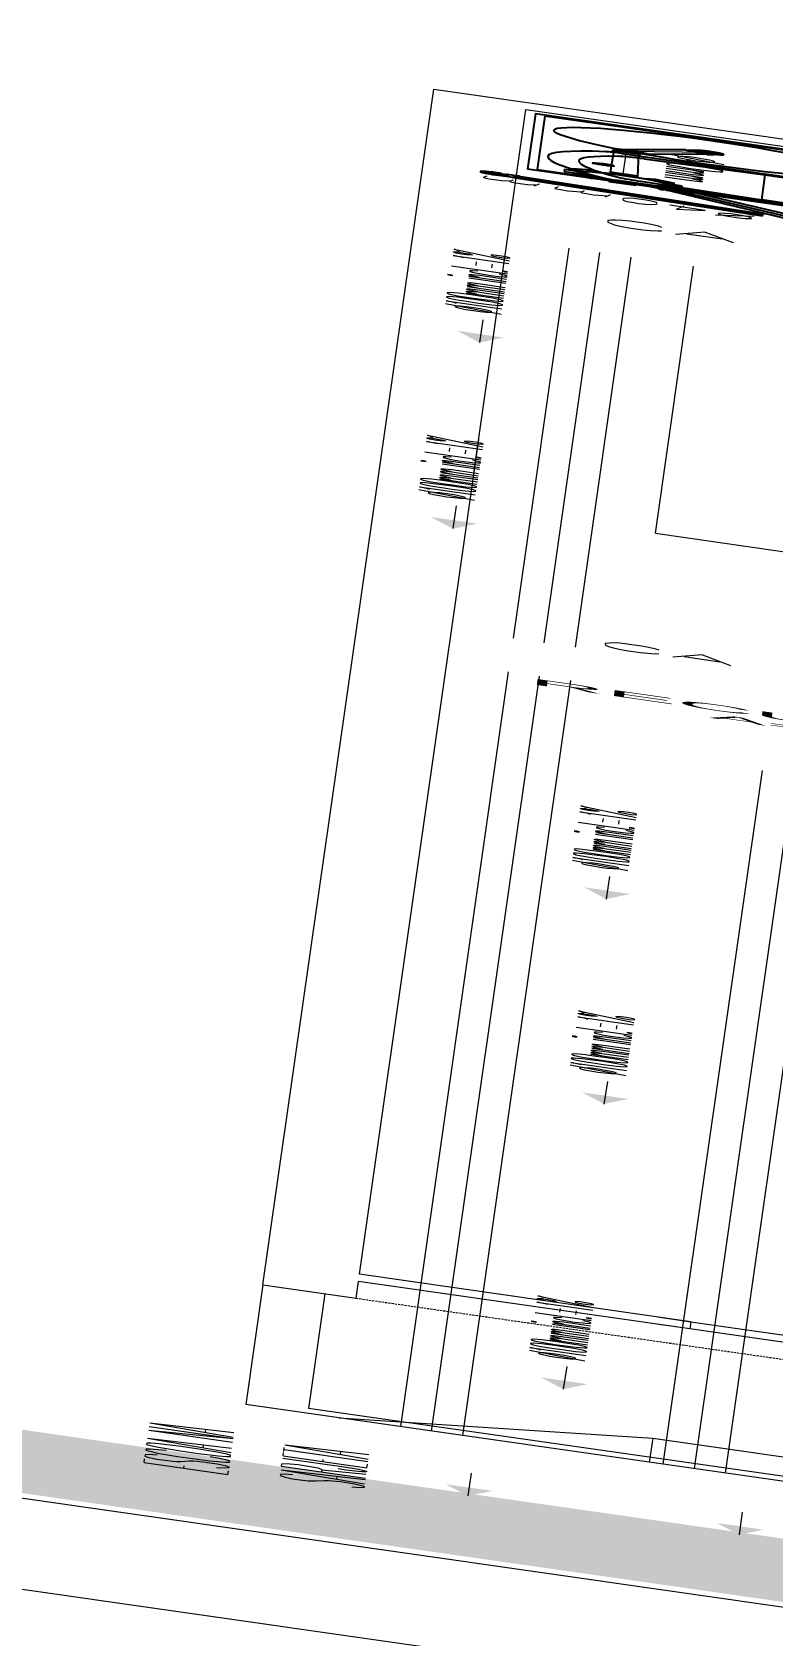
# Model space of a CAD drawing. Header units: millimetres. Extents: x -361192058 to 101130107379, y -14071650034 to 19218552450.
# Drawn here: x -135961.3 to -135891.1, y 43080 to 43231.8 of the extents above; entities that cross this region are included whole.
import ezdxf
from ezdxf.enums import TextEntityAlignment as Align

# ---------------------------------------------------------------- set-up
doc = ezdxf.new("R2010")
doc.units = ezdxf.units.MM
doc.header["$LTSCALE"] = 0.5
doc.linetypes.add('CENTER2', pattern=[28.575, 19.05, -3.175, 3.175, -3.175])
doc.linetypes.add('HIDDEN2', pattern=[0.1875, 0.125, -0.0625])
for name, color, linetype in [('02', 2, 'Continuous'), ('08', 8, 'Continuous'), ('CONEXAO_ESGOTO', 7, 'Continuous'), ('ESQUADRIAS', 3, 'Continuous'), ('parede', 2, 'Continuous'), ('PISO', 8, 'Continuous'), ('SIMBOLOS_SANITÁRIO', 4, 'Continuous'), ('TEXTO2', 3, 'Continuous'), ('TUBULAÇÃO_ESGOTO', 6, 'Continuous'), ('TXT_0', 7, 'Continuous')]:
    doc.layers.add(name, color=color, linetype=linetype)
doc.styles.add('ROMANS', font='romans', dxfattribs={"height": 0.1})
doc.styles.add('SANSSERIF', font='sas_____.pfb', dxfattribs={"height": 1})
doc.styles.get("Standard").update_dxf_attribs({"font": 'txt.shx', "height": 0.12})

# ---------------------------------------------------------------- blocks, each defined once
blk = doc.blocks.new('APROVADO QUADRA 21.2 MBVII')
for p, q in [((4505.2654, 2448.0944), (4505.2669, 2448.1075)), ((4505.2669, 2448.1075), (4505.2682, 2448.1091)), ((4505.3093, 2448.1028), (4505.2669, 2448.1075)), ((4505.2691, 2448.1169), (4505.2682, 2448.1091)), ((4505.2682, 2448.1091), (4505.3083, 2448.1046)), ((4505.2701, 2448.1264), (4505.2691, 2448.1169)), ((4505.3092, 2448.1125), (4505.3083, 2448.1046)), ((4505.3093, 2448.1028), (4505.3083, 2448.1046)), ((4505.2638, 2448.0886), (4505.2642, 2448.0925)), ((4505.2638, 2448.0886), (4505.3082, 2448.0837)), ((4505.2642, 2448.0925), (4505.2654, 2448.0944)), ((4505.2642, 2448.0925), (4505.3086, 2448.0876)), ((4505.2654, 2448.0944), (4505.3079, 2448.0897)), ((4505.3079, 2448.0897), (4505.3093, 2448.1028)), ((4505.3088, 2448.0875), (4505.308, 2448.0898)), ((4505.3083, 2448.0836), (4505.3088, 2448.0875)), ((4505.5104, 2448.0019), (4505.4792, 2447.9708)), ((4505.5104, 2448.0019), (4505.5274, 2447.9849)), ((4505.5397, 2448.0141), (4505.5397, 2447.99)), ((4505.5838, 2448.0141), (4505.5397, 2448.0141)), ((4505.5838, 2448.0141), (4505.5838, 2447.99)), ((4505.6131, 2448.0019), (4505.5961, 2447.9849)), ((4505.6443, 2447.9707), (4505.6131, 2448.0019)), ((4505.4792, 2447.9708), (4505.4962, 2447.9538)), ((4505.6443, 2447.9707), (4505.6269, 2447.9548)), ((4505.4671, 2447.9415), (4505.4911, 2447.9415)), ((4505.4671, 2447.9415), (4505.4671, 2447.8974)), ((4505.6564, 2447.9414), (4505.6324, 2447.9414)), ((4505.6564, 2447.8973), (4505.6564, 2447.9414)), ((4506.1097, 2447.8978), (4506.1098, 2447.9425)), ((4506.1098, 2447.9425), (4506.1137, 2447.9425)), ((4506.1137, 2447.9425), (4506.1136, 2447.8978)), ((4506.1137, 2447.9425), (4506.1151, 2447.9415)), ((4506.1151, 2447.9415), (4506.115, 2447.8988)), ((4506.1151, 2447.9415), (4506.1279, 2447.9415)), ((4506.1279, 2447.9415), (4506.1278, 2447.8988)), ((4506.1278, 2447.8988), (4506.1581, 2447.929)), ((4506.1279, 2447.9415), (4506.129, 2447.9403)), ((4506.129, 2447.9016), (4506.129, 2447.9403)), ((4506.1564, 2447.929), (4506.129, 2447.9016)), ((4506.1581, 2447.929), (4506.1564, 2447.929)), ((4506.1668, 2447.9202), (4506.1581, 2447.929)), ((4506.1136, 2447.8978), (4506.115, 2447.8988)), ((4506.115, 2447.8988), (4506.1278, 2447.8988)), ((4506.129, 2447.9016), (4506.1278, 2447.8988)), ((4506.1366, 2447.89), (4506.1278, 2447.8988)), ((4506.1366, 2447.89), (4506.1668, 2447.9202)), ((4506.1371, 2447.8881), (4506.1688, 2447.9196)), ((4506.1399, 2447.8853), (4506.1715, 2447.9169)), ((4506.1688, 2447.9196), (4506.1668, 2447.9202)), ((4506.1715, 2447.9169), (4506.1688, 2447.9196)), ((4505.4633, 2447.8589), (4505.494, 2447.8896)), ((4505.4671, 2447.8974), (4505.4911, 2447.8974)), ((4505.5634, 2447.8909), (4505.5334, 2447.6959)), ((4505.6443, 2447.868), (4505.6273, 2447.885)), ((4505.6564, 2447.8973), (4505.6324, 2447.8973)), ((4506.0289, 2447.8909), (4506.0589, 2447.6959)), ((4506.1097, 2447.8978), (4506.1136, 2447.8978)), ((4506.1371, 2447.8881), (4506.1366, 2447.89)), ((4506.1399, 2447.8853), (4506.1371, 2447.8881)), ((4505.4531, 2447.8486), (4505.458, 2447.8535)), ((4505.4531, 2447.8486), (4505.491, 2447.8107)), ((4505.4566, 2447.8583), (4505.4585, 2447.8602)), ((4505.4566, 2447.8549), (4505.4972, 2447.8143)), ((4505.462, 2447.8602), (4505.5026, 2447.8196)), ((4505.5012, 2447.821), (4505.5319, 2447.8517)), ((4505.5397, 2447.8247), (4505.5397, 2447.8488)), ((4505.5838, 2447.8247), (4505.5838, 2447.8488)), ((4505.6131, 2447.8369), (4505.5961, 2447.8539)), ((4505.6131, 2447.8369), (4505.6443, 2447.868)), ((4505.5397, 2447.8247), (4505.5838, 2447.8247)), ((4506.3331, 2447.8284), (4506.3081, 2447.7913)), ((4506.3363, 2447.8262), (4506.3113, 2447.7891)), ((4506.3374, 2447.8242), (4506.3135, 2447.7888)), ((4506.3331, 2447.8284), (4506.3363, 2447.8262)), ((4506.3363, 2447.8262), (4506.3374, 2447.8242)), ((4506.3374, 2447.8242), (4506.3483, 2447.8169)), ((4505.491, 2447.8107), (4505.4959, 2447.8156)), ((4505.5007, 2447.8143), (4505.5026, 2447.8162)), ((4506.3244, 2447.7814), (4506.3483, 2447.8169)), ((4506.3491, 2447.8149), (4506.3265, 2447.7815)), ((4506.3483, 2447.8169), (4506.3491, 2447.8149)), ((4506.3556, 2447.8105), (4506.3491, 2447.8149)), ((4506.3635, 2447.8052), (4506.3556, 2447.8105)), ((4506.3081, 2447.7913), (4506.3113, 2447.7891)), ((4506.3113, 2447.7891), (4506.3135, 2447.7888)), ((4506.3135, 2447.7888), (4506.3244, 2447.7814)), ((4506.3244, 2447.7814), (4506.3265, 2447.7815)), ((4506.333, 2447.7771), (4506.3265, 2447.7815)), ((4505.5334, 2447.6959), (4506.0589, 2447.6959))]:
    blk.add_line(p, q)
for points in [[(4505.4827, 2447.4724), (4506.6327, 2447.4724), (4506.6327, 2448.0724), (4505.4827, 2448.0724)], [(4506.6177, 2448.0574), (4505.4977, 2448.0574), (4505.4977, 2447.4874), (4506.6177, 2447.4874)]]:
    blk.add_lwpolyline(points, close=True)
blk.add_lwpolyline([(4505.5134, 2447.9313, -0.153737), (4505.5286, 2447.9526, -0.338906), (4506.065, 2447.9526, -0.256007), (4506.0789, 2447.9273), (4506.0789, 2447.5153), (4505.5134, 2447.5153)], format="xyb", close=True)
blk.add_lwpolyline([(4506.0589, 2447.6959), (4506.0589, 2447.5353), (4505.5334, 2447.5353), (4505.5334, 2447.6959, -0.125189)], format="xyb")
for centre, radius in [((4505.2902, 2448.1242), 0.0223), ((4505.2902, 2448.1242), 0.0184), ((4505.2907, 2448.1255), 0.0177), ((4506.3526, 2447.7898), 0.25), ((4505.5618, 2447.9194), 0.074), ((4505.5618, 2447.9194), 0.072), ((4505.7968, 2447.9541), 0.0177), ((4506.3522, 2447.7885), 0.0223), ((4506.3522, 2447.7885), 0.0184), ((4506.3531, 2447.7874), 0.0177)]:
    blk.add_circle(centre, radius)
for centre, radius, start, end in [((4505.2902, 2448.1242), 0.0223, 328.3538, 199.1074), ((4505.2902, 2448.1242), 0.0202, 353.7306, 173.7306), ((4505.7968, 2447.6024), 0.3911, 57.7458, 123.7499), ((4505.6134, 2447.8909), 0.05, 132.7383, 180), ((4505.9789, 2447.8909), 0.05, 0, 57.7458), ((4506.1216, 2447.8838), 0.0572, 52.3686, 82.535), ((4505.4583, 2447.8566), 0.00245, 134.9921, 224.9921), ((4505.4602, 2447.8585), 0.00245, 44.9921, 134.9921), ((4505.499, 2447.816), 0.00245, 224.9921, 314.9921), ((4505.5009, 2447.8179), 0.00245, 314.9921, 44.9921), ((4506.3522, 2447.7885), 0.0223, 210.597, 81.3506), ((4506.3522, 2447.7885), 0.0202, 235.9738, 55.9738)]:
    blk.add_arc(centre, radius, start, end)
at = {"layer": '02', "color": 0}
for p, q in [((4505.3102, 2448.122), (4505.3092, 2448.1125)), ((4506.3409, 2447.7717), (4506.333, 2447.7771))]:
    blk.add_line(p, q, dxfattribs=at)
at = {"layer": '02', "color": 8, "lineweight": 18}
for p, q in [((4502.7437, 2448.0885), (4503.8437, 2448.0885)), ((4498.3937, 2447.7885), (4503.9812, 2447.7885))]:
    blk.add_line(p, q, dxfattribs=at)
at = {"layer": '02', "color": 6}
for p, q in [((4505.2657, 2448.0888), (4505.2101, 2447.6913)), ((4505.2271, 2447.6908), (4505.2854, 2448.0885)), ((4505.2437, 2447.6887), (4505.3052, 2448.0885)), ((4505.0262, 2447.4846), (4505.4531, 2447.8486)), ((4505.0708, 2447.4412), (4505.491, 2447.8107)), ((4505.2101, 2447.6913), (4505.2271, 2447.6908))]:
    blk.add_line(p, q, dxfattribs=at)
at = {"layer": '02', "color": 8}
blk.add_line((4505.049, 2447.4622), (4505.472, 2447.8297), dxfattribs=at)
at = {"layer": '02', "lineweight": 18}
blk.add_lwpolyline([(4476.7707, 2438.8395), (4537.9707, 2438.8395), (4537.9707, 2483.3895), (4476.7707, 2483.3895)], close=True, dxfattribs=at)
at = {"layer": '02', "lineweight": 18, "const_width": 0.1}
blk.add_lwpolyline([(4477.5207, 2439.5895), (4537.2207, 2439.5895), (4537.2207, 2482.6395), (4477.5207, 2482.6395)], close=True, dxfattribs=at)
at = {"layer": '02', "lineweight": 18}
blk.add_lwpolyline([(4476.7707, 2438.8395), (4474.8957, 2438.8395), (4474.8957, 2458.3395), (4476.7707, 2460.2145), (4477.5207, 2460.2145)], dxfattribs=at)
at = {"layer": '08', "color": 8, "linetype": 'HIDDEN2', "lineweight": 18, "ltscale": 0.2}
blk.add_line((4481.8437, 2448.0885), (4481.8437, 2441.3885), dxfattribs=at)
at = {"layer": '08', "color": 8, "lineweight": 18}
for p, q in [((4479.8437, 2447.5885), (4479.3437, 2447.5885)), ((4482.1937, 2444.5048), (4482.1937, 2447.5548)), ((4482.3437, 2447.5548), (4482.3437, 2444.5048))]:
    blk.add_line(p, q, dxfattribs=at)
blk.add_lwpolyline([(4479.3437, 2448.0885), (4479.8437, 2447.5885), (4479.8437, 2444.4885), (4479.3437, 2443.9885)], dxfattribs=at)
at = {"layer": 'CONEXAO_ESGOTO', "lineweight": 18}
for p, q in [((4498.3684, 2448.109), (4497.8938, 2448.1094)), ((4502.2585, 2448.109), (4501.7839, 2448.1094)), ((4478.5938, 2447.8674), (4478.1192, 2447.8674)), ((4491.229, 2447.7833), (4490.7545, 2447.7837)), ((4481.0604, 2447.7405), (4480.5859, 2447.7409)), ((4487.0232, 2447.7405), (4486.5487, 2447.7409)), ((4478.5938, 2447.4305), (4478.1192, 2447.4305))]:
    blk.add_line(p, q, dxfattribs=at)
for points in [[(4497.8938, 2448.1094), (4498.0698, 2448.0718), (4498.0699, 2448.1468)], [(4501.7839, 2448.1094), (4501.9599, 2448.0718), (4501.96, 2448.1468)], [(4478.1192, 2447.8674), (4478.2953, 2447.8299), (4478.2953, 2447.9049)], [(4490.7545, 2447.7837), (4490.9305, 2447.7461), (4490.9305, 2447.8211)], [(4480.5859, 2447.7409), (4480.7619, 2447.7032), (4480.7619, 2447.7783)], [(4486.5487, 2447.7409), (4486.7247, 2447.7032), (4486.7247, 2447.7783)], [(4478.1192, 2447.4305), (4478.2953, 2447.393), (4478.2953, 2447.468)]]:
    blk.add_solid(points, dxfattribs=at)
at = {"layer": 'ESQUADRIAS', "color": 8, "lineweight": 18}
blk.add_lwpolyline([(4482.3437, 2447.6048), (4482.3437, 2447.5548), (4482.1937, 2447.5548), (4482.1937, 2447.6048)], dxfattribs=at)
at = {"layer": 'parede', "color": 8, "lineweight": 18}
for p, q in [((4481.8437, 2448.2385), (4506.8437, 2448.2385)), ((4481.8437, 2448.2385), (4481.8437, 2448.0885)), ((4506.8437, 2448.2385), (4506.8437, 2441.2385)), ((4481.8437, 2448.0885), (4482.1937, 2448.0885)), ((4482.1937, 2447.5548), (4482.1937, 2448.0885)), ((4482.3437, 2448.0885), (4499.7937, 2448.0885)), ((4482.3437, 2447.5548), (4482.3437, 2448.0885)), ((4499.1437, 2448.0885), (4502.7437, 2448.0885)), ((4503.503, 2448.0885), (4506.6937, 2448.0885)), ((4506.6937, 2448.0885), (4506.6937, 2441.3885))]:
    blk.add_line(p, q, dxfattribs=at)
at = {"layer": 'PISO', "color": 8, "lineweight": 18}
for p, q in [((4479.3437, 2441.2385), (4479.3437, 2448.2385)), ((4481.8437, 2448.2385), (4479.3437, 2448.2385)), ((4479.4437, 2441.3385), (4479.4437, 2448.1385)), ((4481.8437, 2448.1385), (4479.4437, 2448.1385)), ((4498.3937, 2447.7885), (4498.3937, 2447.1385))]:
    blk.add_line(p, q, dxfattribs=at)
at = {"layer": 'PISO', "lineweight": 18}
for p, q in [((4505.6567, 2447.9206), (4506.1389, 2447.9206)), ((4506.3522, 2447.7885), (4506.1278, 2447.9202))]:
    blk.add_line(p, q, dxfattribs=at)
at = {"layer": 'TUBULAÇÃO_ESGOTO', "lineweight": 18}
for p, q in [((4495.1251, 2447.9895), (4479.3437, 2447.9895)), ((4503.9812, 2447.9895), (4495.8251, 2447.9895)), ((4479.3437, 2447.9391), (4495.1251, 2447.9393)), ((4495.8251, 2447.9394), (4503.9812, 2447.9395)), ((4495.1251, 2447.8895), (4479.3437, 2447.8895)), ((4503.9812, 2447.8895), (4495.8251, 2447.8895)), ((4479.3437, 2447.566), (4493.8488, 2447.566)), ((4479.3437, 2447.466), (4493.8488, 2447.466))]:
    blk.add_line(p, q, dxfattribs=at)
at = {"layer": 'TUBULAÇÃO_ESGOTO'}
for p, q in [((4506.112, 2447.9406), (4505.6562, 2447.9412)), ((4506.112, 2447.9006), (4505.656, 2447.8975)), ((4506.3347, 2447.8273), (4506.1715, 2447.9169)), ((4506.3081, 2447.7913), (4506.1399, 2447.8853))]:
    blk.add_line(p, q, dxfattribs=at)
at = {"layer": 'TUBULAÇÃO_ESGOTO', "linetype": 'CENTER2', "lineweight": 18}
blk.add_line((4493.8488, 2447.516), (4479.3437, 2447.516), dxfattribs=at)
at = {"lineweight": 18, "style": 'ROMANS'}
for s, p in [('ESCOA NA', (4477.8354, 2448.251)), ('SARJETA', (4477.9409, 2448.033))]:
    blk.add_text(s, height=0.135, dxfattribs=at).set_placement(p)
at = {"color": 0, "lineweight": 13, "flags": 8}
for p in [(4700.7247, 2280.1125), (4699.5738, 2277.8964), (4702.3546, 2276.195), (4703.6722, 2274.085), (4699.8445, 2272.2194), (4703.0488, 2270.137), (4703.0877, 2267.9803), (4700.6523, 2261.5216), (4700.7007, 2257.1593)]:
    blk.add_attdef('NIVEL', p, '', height=0.075, dxfattribs=at)
for rotation, width, p in [(90, 0.8, (4700.8205, 2275.7521)), (270, 0.6, (4703.8437, 2274.9021)), (90, 0.8, (4701.5575, 2268.5021)), (180, 0.6, (4651.1817, 2236.1931))]:
    blk.add_attdef('$PORTA', text='', height=0.09, rotation=rotation, dxfattribs=dict(at, width=width)).set_placement(p, align=Align.MIDDLE)
for p in [(4654.176, 2240.463), (4648.499, 2240.1923), (4637.8012, 2239.3845), (4633.4388, 2239.3361), (4656.3921, 2239.3121), (4652.4746, 2237.6822), (4646.4166, 2236.988), (4644.2598, 2236.9491), (4650.3646, 2236.3646)]:
    blk.add_attdef('NIVEL', p, '', height=0.075, rotation=270, dxfattribs=at)
at = {"color": 0, "lineweight": 13, "width": 0.8, "flags": 8}
for p in [(4652.0317, 2239.2163), (4644.7817, 2238.4793)]:
    blk.add_attdef('$PORTA', text='', height=0.09, dxfattribs=at).set_placement(p, align=Align.MIDDLE)
at = {"layer": 'CONEXAO_ESGOTO', "lineweight": 18, "style": 'ROMANS'}
for s, rotation, p in [(' %%C100mm', 359.9495, (4498.7832, 2448.0813)), (' %%C100mm', 359.9495, (4502.6733, 2448.0813)), (' %%C40mm', 82.6779, (4505.1939, 2447.8897)), (' %%C40mm', 179.9495, (4505.9946, 2447.8538)), (' %%C100mm', 359.9495, (4491.6438, 2447.7556)), (' %%C100mm', 359.9495, (4481.4752, 2447.7127)), (' %%C100mm', 359.9495, (4487.438, 2447.7127))]:
    blk.add_text(s, height=0.09, rotation=rotation, dxfattribs=at).set_placement(p, align=Align.CENTER)
for p in [(4499.1751, 2448.0809), (4503.0652, 2448.0809), (4492.0357, 2447.7552), (4481.8671, 2447.7124), (4487.8299, 2447.7124)]:
    blk.add_text('incl.=1%', height=0.09, rotation=359.9495, dxfattribs=at).set_placement(p)
at = {"layer": 'SIMBOLOS_SANITÁRIO', "lineweight": 18, "style": 'ROMANS'}
for p in [(4504.5757, 2447.9514), (4495.906, 2447.8601)]:
    blk.add_text('CA', height=0.135, rotation=270, dxfattribs=at).set_placement(p)
at = {"layer": 'TEXTO2', "color": 8, "lineweight": 18, "style": 'SANSSERIF'}
blk.add_text('RECUO LATERAL', height=0.12312, rotation=270, dxfattribs=at).set_placement((4494.9381, 2447.9556))
at = {"layer": 'TXT_0', "color": 8, "lineweight": 18, "style": 'SANSSERIF'}
blk.add_text('A=9.71m²', height=0.0985, rotation=270, dxfattribs=at).set_placement((4494.772, 2447.6622))

msp = doc.modelspace()

# ---------------------------------------------------------------- block references
at = {"layer": '02', "color": 0, "lineweight": 30, "xscale": -4.574818403918471, "yscale": -59.40450511825884, "zscale": 4.574818403918471, "rotation": 261.8606972171988}
msp.add_blockref('APROVADO QUADRA 21.2 MBVII', (5129.041, 2225.201), dxfattribs=at)

doc.saveas('drawing.dxf')
